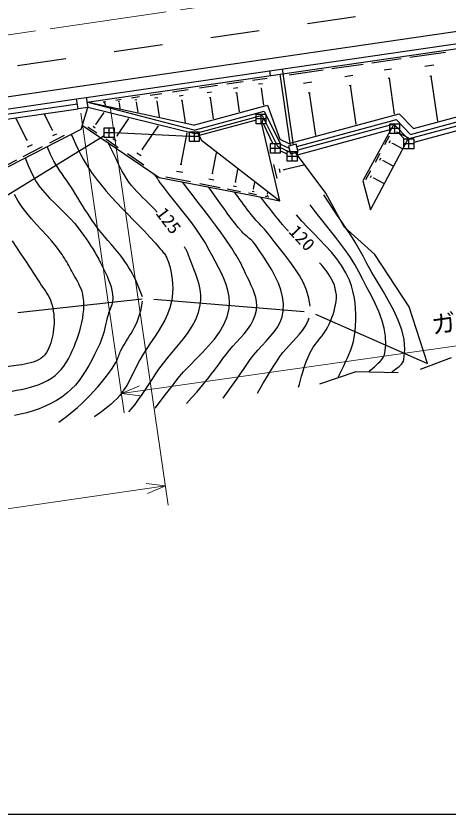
# Model space of a CAD drawing. Units: millimetres, scale not verified. Extents: x 40000 to 680000, y 20000 to 380000.
# Drawn here: x 103858 to 148112, y 205000 to 286752 of the extents above; entities that cross this region are included whole.
import ezdxf
from ezdxf.enums import TextEntityAlignment as Align

# ---------------------------------------------------------------- set-up
doc = ezdxf.new("R2010")
doc.units = ezdxf.units.MM
doc.header["$LTSCALE"] = 1000
doc.linetypes.add('CHAIN', pattern=[18.5, 12, -1.5, 3.5, -1.5])
for name, color, linetype, lineweight in [('M-BGD', 7, 'Continuous', 25), ('M-BMK', 2, 'CHAIN', 13), ('M-BMK-ROW', 30, 'Continuous', 25), ('M-STR-HTXT', 7, 'Continuous', 13), ('M-TTL-BAND', 7, 'Continuous', 25)]:
    doc.layers.add(name, color=color, linetype=linetype, lineweight=lineweight)
doc.styles.add('ＭＳ ゴシック', font='')
doc.styles.get('ＭＳ ゴシック').set_extended_font_data('MS Gothic')

msp = doc.modelspace()

# ---------------------------------------------------------------- linework, layer by layer
at = {"layer": 'M-BGD'}
for p, q in [((70901, 273815), (156563, 286289)), ((133701, 285992), (138649, 286712)), ((111060, 278400), (156743, 285052)), ((111132, 277905), (156815, 284557)), ((123806, 284551), (128754, 285271)), ((113910, 283110), (118858, 283830)), ((144194, 282518), (147857, 283051)), ((104014, 281669), (108962, 282389)), ((140322, 281954), (143294, 282386)), ((132282, 273533), (131147, 281325)), ((136209, 281355), (139429, 281824)), ((141566, 281224), (142309, 281332)), ((145728, 281619), (146643, 281752)), ((129933, 280643), (129861, 281138)), ((131990, 273454), (130922, 280787)), ((131843, 280719), (135324, 281226)), ((137557, 280565), (138362, 280682)), ((146231, 280570), (146460, 280603)), ((146346, 280587), (147017, 275976)), ((122652, 279381), (124508, 279651)), ((125442, 279787), (127131, 280033)), ((128070, 280170), (129601, 280393)), ((128711, 279794), (129094, 279850)), ((133301, 279865), (134171, 279991)), ((138000, 279643), (138201, 279672)), ((138100, 279658), (138685, 275641)), ((141975, 280373), (142160, 280400)), ((142068, 280387), (142604, 276700)), ((117591, 278644), (118787, 278818)), ((119888, 278978), (121512, 279215)), ((123429, 278925), (123893, 278993)), ((126149, 279373), (126571, 279434)), ((126381, 278889), (126487, 278904)), ((126434, 278897), (126720, 276931)), ((128921, 279355), (129017, 279369)), ((128969, 279362), (129225, 277608)), ((133779, 278868), (133997, 278900)), ((133888, 278884), (134524, 274516)), ((71081, 272578), (110070, 278256)), ((110070, 278256), (111060, 278400)), ((110217, 277247), (110070, 278256)), ((111060, 278400), (111204, 277410)), ((112777, 277943), (113078, 277987)), ((114096, 278135), (114642, 278214)), ((114324, 278001), (114461, 278021)), ((115682, 278366), (116523, 278488)), ((116034, 278159), (116245, 278190)), ((118092, 278350), (118391, 278394)), ((118256, 278008), (118331, 278018)), ((118294, 278013), (118527, 276413)), ((120568, 278580), (120974, 278639)), ((120791, 278115), (120892, 278130)), ((120842, 278122), (121173, 275844)), ((123684, 278394), (123800, 278411)), ((123742, 278402), (124061, 276212)), ((71156, 272064), (110145, 277741)), ((71228, 271569), (110217, 277247)), ((111207, 277391), (110217, 277247)), ((110520, 275169), (111207, 277391)), ((122039, 275562), (111132, 277905)), ((122111, 275068), (111132, 277905)), ((122166, 274691), (111207, 277391)), ((112903, 277869), (112979, 277880)), ((112945, 277783), (112963, 277786)), ((112954, 277784), (112980, 277604)), ((114399, 277844), (114433, 277849)), ((114416, 277847), (114499, 277278)), ((116150, 277918), (116202, 277926)), ((116176, 277922), (116327, 276885)), ((122039, 275562), (129633, 277615)), ((129633, 277615), (130883, 274120)), ((107602, 275049), (106780, 276650)), ((112055, 275649), (112888, 276880)), ((122111, 275068), (129284, 277007)), ((129080, 276561), (122166, 274691)), ((129080, 276561), (130628, 273428)), ((129284, 277007), (130955, 273625)), ((131817, 273681), (143121, 276737)), ((143121, 276737), (144591, 275217)), ((144591, 275217), (150694, 276867)), ((104988, 274057), (103873, 276227)), ((110637, 275550), (118535, 270207)), ((112026, 275669), (112084, 275629)), ((114212, 274488), (115410, 276259)), ((116803, 273093), (118440, 275512)), ((129057, 275689), (129228, 276261)), ((130898, 267798), (129057, 275689)), ((132617, 273383), (142448, 276041)), ((142546, 275677), (132716, 273019)), ((142546, 275677), (139392, 269857)), ((142448, 276041), (142795, 276135)), ((142546, 275677), (144027, 274160)), ((142795, 276135), (144271, 274617)), ((144027, 274160), (150375, 275876)), ((144271, 274617), (150277, 276240)), ((96676, 268058), (110520, 275169)), ((107555, 275024), (107650, 275073)), ((107647, 274495), (108027, 274690)), ((111209, 275404), (112143, 274773)), ((111749, 275448), (111982, 275290)), ((120772, 271563), (121398, 274778)), ((122462, 274771), (122855, 274037)), ((142834, 274881), (144051, 274278)), ((104926, 274025), (105050, 274089)), ((107311, 273746), (108831, 274527)), ((113057, 274154), (114332, 273292)), ((113794, 274213), (114113, 273998)), ((114172, 274515), (114252, 274461)), ((122855, 274037), (130898, 267798)), ((130883, 274120), (131817, 273681)), ((140158, 266898), (144028, 274160)), ((141632, 273569), (142117, 274464)), ((142082, 273759), (142203, 273983)), ((104608, 272358), (106591, 273376)), ((105046, 273335), (105542, 273589)), ((116751, 273128), (116856, 273057)), ((130628, 273428), (131943, 272810)), ((130955, 273625), (131835, 273211)), ((142396, 273697), (142426, 273753)), ((142411, 273725), (143398, 273191)), ((115278, 272652), (116962, 271513)), ((116251, 272730), (116672, 272445)), ((123981, 270644), (124389, 272734)), ((135607, 268605), (132501, 272764)), ((140667, 271790), (141156, 272691)), ((101403, 270711), (103935, 272012)), ((120692, 271579), (120852, 271548)), ((130243, 271541), (130577, 270090)), ((131280, 271016), (133339, 271489)), ((141121, 271981), (141243, 272207)), ((141437, 271919), (141468, 271976)), ((141452, 271947), (142448, 271408)), ((120304, 270860), (120942, 270736)), ((123916, 270656), (124046, 270631)), ((126343, 269744), (126593, 271024)), ((130804, 271097), (130887, 270734)), ((131270, 271061), (131291, 270970)), ((139699, 270004), (140192, 270912)), ((118535, 270207), (129559, 268083)), ((119198, 270281), (121749, 269784)), ((123600, 270071), (124120, 269970)), ((139392, 269857), (140158, 266898)), ((140156, 270197), (140279, 270424)), ((140475, 270135), (140506, 270191)), ((140490, 270163), (141494, 269619)), ((122700, 269599), (124777, 269194)), ((125497, 269054), (126869, 268787)), ((126092, 269366), (126435, 269299)), ((126300, 269752), (126386, 269736)), ((128159, 269048), (128210, 269038)), ((128185, 269043), (128311, 269692)), ((127678, 268630), (128500, 268469)), ((128034, 268816), (128239, 268776)), ((129377, 268298), (129771, 268222)), ((129548, 268388), (129646, 268368)), ((129608, 268498), (129632, 268494)), ((129620, 268496), (129651, 268653)), ((137478, 265167), (135607, 268605)), ((129559, 268083), (130898, 267798)), ((140611, 262326), (137478, 265167)), ((144131, 256958), (140611, 262326)), ((116773, 257733), (104044, 256340)), ((117967, 257749), (133392, 256483)), ((146008, 251163), (144131, 256958)), ((134539, 256193), (146008, 251163)), ((148445, 251717), (145243, 250535)), ((138668, 250304), (134963, 249038)), ((142992, 250207), (138668, 250304))]:
    msp.add_line(p, q, dxfattribs=at)
for points in [[(109506, 274649), (109705, 274195), (109949, 273661), (110205, 273133), (110471, 272610), (110750, 272094), (111041, 271586), (111221, 271291), (111409, 271002), (111604, 270718), (111806, 270438), (112013, 270161), (112224, 269888), (112440, 269617), (112658, 269349), (112878, 269082), (113099, 268817), (113628, 268203), (114175, 267604), (114734, 267016), (115302, 266435), (115873, 265858), (116444, 265281), (117010, 264700), (117568, 264110), (118112, 263509), (118638, 262892), (118714, 262803), (118791, 262714), (118869, 262625), (118946, 262535), (119021, 262444), (119093, 262352), (119160, 262256), (119222, 262158), (119277, 262056), (119323, 261949), (119473, 261526), (119603, 261093), (119713, 260651), (119799, 260204), (119863, 259752), (119902, 259299), (119914, 258845), (119900, 258393), (119858, 257945), (119786, 257503), (119618, 256849), (119386, 256219), (119100, 255607), (118773, 255010), (118416, 254424), (118038, 253846), (117652, 253271), (117269, 252695), (116899, 252115), (116554, 251526), (116356, 251156), (116166, 250781), (115980, 250403), (115794, 250025), (115606, 249649), (115410, 249277), (115205, 248912), (114986, 248557), (114749, 248214), (114492, 247886), (114212, 247573), (113914, 247277), (113601, 246996), (113277, 246727), (112944, 246467), (112605, 246213), (112262, 245963), (111920, 245713), (111868, 245675)], [(116804, 257992), (116687, 258337), (116560, 258678), (116423, 259016), (116276, 259350), (116121, 259681), (115958, 260008), (115787, 260331), (115609, 260650), (115425, 260964), (115235, 261275), (114943, 261715), (114631, 262141), (114304, 262556), (113966, 262963), (113621, 263365), (113273, 263765), (112927, 264166), (112587, 264572), (112256, 264986), (111940, 265409), (111677, 265786), (111420, 266167), (111168, 266552), (110921, 266939), (110677, 267329), (110435, 267721), (110194, 268113), (109953, 268504), (109710, 268895), (109465, 269284), (109252, 269610), (109032, 269931), (108807, 270251), (108581, 270570), (108358, 270890), (108140, 271213), (107931, 271541), (107734, 271875), (107553, 272217), (107390, 272569), (107090, 273319), (107063, 273394)], [(118319, 266667), (118033, 266977), (117737, 267278), (117436, 267576), (117133, 267870), (116829, 268165), (116530, 268463), (116237, 268767), (115954, 269078), (115684, 269400), (115429, 269736), (115175, 270111), (114938, 270496), (114716, 270891), (114505, 271293), (114303, 271700), (114106, 272110), (113910, 272521), (113714, 272932), (113513, 273340), (113306, 273744)], [(104799, 272231), (105098, 271426), (105573, 270394), (105935, 269769), (106352, 269183), (106814, 268627), (107308, 268093), (107824, 267574), (108350, 267061), (108876, 266547), (109389, 266023), (109878, 265481), (110333, 264915), (110575, 264586), (110814, 264256), (111049, 263922), (111280, 263584), (111505, 263243), (111723, 262898), (111934, 262549), (112137, 262195), (112330, 261837), (112514, 261473), (112683, 261129), (112855, 260783), (113025, 260434), (113189, 260082), (113342, 259726), (113480, 259367), (113597, 259003), (113690, 258635), (113754, 258262), (113785, 257884), (113780, 257704), (113757, 257526), (113718, 257350), (113667, 257176), (113607, 257002), (113542, 256830), (113474, 256657), (113408, 256485), (113345, 256312), (113290, 256138), (113209, 255839), (113134, 255539), (113062, 255236), (112991, 254934), (112918, 254632), (112841, 254332), (112756, 254035), (112662, 253741), (112555, 253452), (112434, 253169), (112175, 252614), (111908, 252058), (111628, 251505), (111334, 250959), (111021, 250425), (110687, 249909), (110328, 249414), (109940, 248945), (109521, 248507), (109067, 248105), (108549, 247717), (108003, 247364), (107433, 247047), (106841, 246765), (106233, 246515), (105610, 246297), (104977, 246110), (104338, 245953), (103695, 245824)], [(118114, 246584), (118449, 247009), (118950, 247658), (119447, 248310), (119944, 248960), (120447, 249604), (121028, 250290), (121656, 250961), (122307, 251625), (122960, 252290), (123593, 252964), (124184, 253657), (124711, 254377), (125153, 255132), (125488, 255930), (125693, 256780), (125739, 257405), (125695, 258026), (125574, 258642), (125388, 259253), (125151, 259858), (124875, 260457), (124573, 261049), (124259, 261633), (123944, 262209), (123641, 262776), (123220, 263535), (122761, 264270), (122271, 264986), (121757, 265686), (121225, 266377), (120683, 267060), (120136, 267741), (119593, 268424), (119059, 269113), (118541, 269812), (118486, 269887), (118432, 269963), (118378, 270038), (118324, 270114), (118270, 270190), (118216, 270265), (118162, 270341), (118108, 270417), (118054, 270493), (118000, 270569)], [(121324, 247052), (121845, 247622), (122372, 248219), (122686, 248587), (122995, 248960), (123300, 249337), (123600, 249717), (123897, 250100), (124191, 250485), (124483, 250873), (124772, 251262), (125059, 251652), (125346, 252043), (125692, 252485), (126066, 252917), (126455, 253345), (126846, 253773), (127225, 254206), (127580, 254650), (127897, 255108), (128163, 255586), (128366, 256089), (128491, 256622), (128523, 257052), (128494, 257479), (128414, 257903), (128293, 258324), (128138, 258742), (127959, 259157), (127766, 259569), (127566, 259977), (127370, 260382), (127186, 260783), (127070, 261035), (126947, 261284), (126818, 261530), (126684, 261774), (126544, 262014), (126400, 262253), (126253, 262489), (126103, 262724), (125952, 262957), (125799, 263190), (125342, 263869), (124870, 264538), (124388, 265200), (123896, 265855), (123399, 266506), (122897, 267154), (122394, 267801), (121892, 268448), (121392, 269098), (120899, 269752)], [(125064, 247597), (125414, 248062), (125770, 248553), (126120, 249050), (126465, 249549), (126807, 250051), (127149, 250553), (127493, 251054), (127839, 251553), (128210, 252037), (128617, 252509), (129045, 252974), (129477, 253438), (129897, 253907), (130288, 254387), (130635, 254882), (130920, 255401), (131127, 255947), (131240, 256528), (131257, 257256), (131170, 257975), (130993, 258686), (130739, 259385), (130423, 260073), (130057, 260749), (129657, 261411), (129235, 262059), (128806, 262691), (128384, 263307), (128268, 263462), (128140, 263606), (128004, 263742), (127860, 263873), (127713, 264000), (127563, 264126), (127414, 264252), (127268, 264381), (127128, 264516), (126995, 264657), (126624, 265092), (126264, 265537), (125915, 265989), (125573, 266448), (125237, 266912), (124904, 267378), (124572, 267846), (124240, 268312), (123905, 268777), (123566, 269238)], [(103460, 248327), (103925, 248405), (104395, 248493), (104864, 248595), (105330, 248713), (105789, 248851), (106238, 249010), (106673, 249196), (107092, 249409), (107490, 249655), (107865, 249935), (108188, 250228), (108484, 250548), (108755, 250893), (109003, 251257), (109230, 251639), (109438, 252035), (109630, 252440), (109806, 252851), (109969, 253265), (110121, 253678), (110263, 254089), (110393, 254507), (110509, 254930), (110610, 255359), (110692, 255790), (110754, 256224), (110794, 256659), (110808, 257093), (110796, 257526), (110753, 257957), (110702, 258239), (110626, 258516), (110529, 258786), (110416, 259052), (110290, 259315), (110154, 259574), (110012, 259831), (109869, 260087), (109727, 260343), (109591, 260599), (109489, 260793), (109385, 260987), (109278, 261179), (109169, 261370), (109058, 261560), (108944, 261748), (108827, 261935), (108709, 262120), (108587, 262303), (108463, 262485), (108008, 263099), (107521, 263692), (107011, 264269), (106490, 264838), (105968, 265405), (105454, 265977), (104959, 266562), (104493, 267165), (104067, 267794), (103691, 268456)], [(133985, 257031), (133864, 257855), (133630, 258648), (133302, 259413), (132895, 260156), (132427, 260879), (131916, 261586), (131379, 262281), (130833, 262969), (130295, 263651), (129784, 264334), (129634, 264531), (129477, 264721), (129314, 264907), (129146, 265089), (128975, 265269), (128803, 265447), (128631, 265627), (128462, 265808), (128296, 265992), (128136, 266181), (127938, 266429), (127742, 266679), (127550, 266932), (127360, 267186), (127172, 267442), (126985, 267699), (126798, 267956), (126611, 268212), (126423, 268469), (126234, 268724)], [(131784, 264666), (131722, 264734), (131660, 264802), (131600, 264871), (131539, 264940), (131479, 265009), (131420, 265079), (131360, 265149), (131301, 265220), (131242, 265290), (131184, 265361), (130951, 265642), (130720, 265925), (130491, 266209), (130263, 266494), (130036, 266780), (129809, 267066), (129582, 267352), (129356, 267638), (129128, 267924), (128901, 268210)], [(142308, 250222), (142445, 250350), (142594, 250472), (142751, 250590), (142910, 250706), (143065, 250825), (143211, 250948), (143342, 251080), (143453, 251221), (143538, 251377), (143592, 251548), (143700, 252578), (143621, 253597), (143384, 254605), (143019, 255604), (142555, 256593), (142024, 257573), (141454, 258545), (140874, 259508), (140316, 260464), (139808, 261412), (139423, 262147), (139013, 262869), (138584, 263579), (138140, 264281), (137684, 264976), (137220, 265668), (136755, 266358), (136290, 267048), (135831, 267742), (135382, 268441)], [(139994, 250274), (140170, 250464), (140363, 250646), (140564, 250823), (140768, 251000), (140968, 251179), (141155, 251363), (141325, 251556), (141468, 251762), (141580, 251983), (141651, 252223), (141750, 253080), (141716, 253936), (141570, 254788), (141330, 255636), (141014, 256477), (140642, 257311), (140232, 258135), (139803, 258949), (139374, 259749), (138963, 260536), (138557, 261280), (138112, 262000), (137636, 262701), (137134, 263387), (136615, 264062), (136084, 264729), (135548, 265394), (135015, 266061), (134491, 266732), (133982, 267414)], [(136867, 249688), (137040, 250101), (137228, 250509), (137423, 250916), (137620, 251322), (137813, 251729), (137996, 252139), (138164, 252553), (138309, 252973), (138427, 253400), (138511, 253836), (138586, 254421), (138640, 255012), (138668, 255607), (138671, 256205), (138645, 256801), (138589, 257394), (138501, 257981), (138377, 258558), (138217, 259124), (138019, 259676), (137654, 260452), (137215, 261185), (136713, 261881), (136163, 262548), (135578, 263194), (134970, 263828), (134353, 264456), (133741, 265087), (133147, 265728), (132583, 266388)], [(103473, 263719), (103921, 263037), (104373, 262358), (104826, 261679), (105277, 260999), (105720, 260315), (106153, 259624), (106292, 259406), (106439, 259191), (106589, 258978), (106740, 258764), (106888, 258550), (107031, 258333), (107164, 258112), (107285, 257885), (107390, 257651), (107477, 257409), (107560, 257115), (107628, 256815), (107682, 256512), (107721, 256205), (107746, 255897), (107757, 255587), (107755, 255278), (107738, 254970), (107708, 254664), (107665, 254360), (107618, 254091), (107565, 253817), (107502, 253543), (107429, 253272), (107342, 253005), (107240, 252747), (107121, 252501), (106982, 252268), (106821, 252052), (106636, 251856), (106411, 251673), (106167, 251520), (105905, 251394), (105630, 251290), (105344, 251205), (105051, 251135), (104753, 251077), (104454, 251026), (104157, 250980), (103866, 250933), (102875, 250802)], [(115428, 246193), (115666, 246468), (116051, 246954), (116421, 247454), (116777, 247965), (117125, 248482), (117468, 249005), (117809, 249528), (118152, 250049), (118500, 250565), (118965, 251202), (119466, 251827), (119984, 252447), (120504, 253068), (121010, 253695), (121484, 254335), (121910, 254993), (122272, 255676), (122554, 256391), (122739, 257141), (122794, 257671), (122784, 258201), (122719, 258731), (122608, 259259), (122460, 259786), (122284, 260310), (122089, 260830), (121884, 261346), (121679, 261857), (121482, 262363), (121451, 262443), (121420, 262522), (121387, 262602), (121352, 262680), (121314, 262758), (121275, 262834), (121232, 262908), (121187, 262980), (121138, 263050), (121085, 263117)], [(132798, 248723), (132892, 249044), (133005, 249445), (133118, 249847), (133232, 250248), (133351, 250646), (133479, 251042), (133618, 251432), (133772, 251817), (133944, 252195), (134117, 252516), (134314, 252824), (134528, 253122), (134752, 253415), (134981, 253705), (135208, 253995), (135426, 254290), (135630, 254593), (135814, 254907), (135970, 255236), (136097, 255547), (136220, 255865), (136335, 256187), (136439, 256514), (136528, 256843), (136599, 257175), (136649, 257508), (136674, 257841), (136671, 258174), (136636, 258505), (136566, 258838), (136466, 259163), (136337, 259480), (136185, 259789), (136012, 260090), (135822, 260383), (135618, 260669), (135404, 260945), (135183, 261214), (134959, 261475)], [(108242, 245147), (108261, 245159), (108655, 245439), (109042, 245729), (109421, 246029), (109792, 246338), (110155, 246655), (110592, 247055), (111021, 247466), (111439, 247888), (111848, 248320), (112244, 248763), (112628, 249217), (112999, 249681), (113355, 250156), (113695, 250642), (114019, 251137), (114093, 251264), (114159, 251395), (114220, 251529), (114276, 251665), (114329, 251803), (114381, 251941), (114433, 252080), (114487, 252217), (114545, 252353), (114608, 252486), (114764, 252785), (114932, 253078), (115106, 253367), (115285, 253654), (115465, 253941), (115642, 254229), (115813, 254519), (115976, 254814), (116127, 255114), (116262, 255422), (116343, 255628), (116420, 255835), (116491, 256045), (116558, 256256), (116619, 256470), (116673, 256684), (116722, 256900), (116763, 257117), (116798, 257335), (116824, 257554)], [(128582, 248109), (128865, 248593), (129190, 249147), (129519, 249700), (129852, 250250), (130190, 250797), (130537, 251338), (130893, 251873), (131190, 252275), (131518, 252660), (131865, 253035), (132219, 253405), (132570, 253776), (132906, 254153), (133218, 254543), (133493, 254951), (133721, 255383), (133890, 255845)]]:
    msp.add_lwpolyline(points, dxfattribs=at)
msp.add_lwpolyline([(131993, 272626), (132765, 272835), (132556, 273608), (131784, 273399)], close=True, dxfattribs=at)
at = {"layer": 'M-BMK'}
msp.add_line((70742, 280108), (155663, 292474), dxfattribs=at)
at = {"layer": 'M-BMK-ROW'}
for p, q in [((160116, 277998), (144592, 273792)), ((128467, 275704), (128467, 276704)), ((128467, 276704), (129467, 276704)), ((128967, 275704), (128967, 276704)), ((129467, 276704), (129467, 275704)), ((128467, 276071), (122637, 274523)), ((129467, 276204), (128467, 276204)), ((129467, 275704), (128467, 275704)), ((130177, 273681), (129207, 275704)), ((142152, 274715), (142152, 275715)), ((142152, 275715), (143152, 275715)), ((142652, 274715), (142652, 275715)), ((143152, 275715), (143152, 274715)), ((112907, 274297), (112907, 275297)), ((112907, 275297), (113907, 275297)), ((113907, 274797), (112907, 274797)), ((113407, 274297), (113407, 275297)), ((113907, 275297), (113907, 274297)), ((121637, 274414), (113907, 274774)), ((121637, 273890), (121637, 274890)), ((121637, 274890), (122637, 274890)), ((122137, 273890), (122137, 274890)), ((122637, 274890), (122637, 273890)), ((142152, 275080), (132652, 272508)), ((143152, 275215), (142152, 275215)), ((143152, 274715), (142152, 274715)), ((143630, 274156), (143114, 274715)), ((112907, 274490), (93508, 262579)), ((113907, 274297), (112907, 274297)), ((122637, 274390), (121637, 274390)), ((122637, 273890), (121637, 273890)), ((143592, 273156), (143592, 274156)), ((143592, 274156), (144592, 274156)), ((144092, 273156), (144092, 274156)), ((144592, 274156), (144592, 273156)), ((129917, 272681), (129917, 273681)), ((129917, 273681), (130917, 273681)), ((130917, 273181), (129917, 273181)), ((130417, 272681), (130417, 273681)), ((130917, 273681), (130917, 272681)), ((144592, 273656), (143592, 273656)), ((144592, 273156), (143592, 273156)), ((130917, 272681), (129917, 272681)), ((131652, 272606), (130917, 272948)), ((131652, 271872), (131652, 272872)), ((131652, 272872), (132652, 272872)), ((132652, 272372), (131652, 272372)), ((132152, 271872), (132152, 272872)), ((132652, 272872), (132652, 271872)), ((132652, 271872), (131652, 271872))]:
    msp.add_line(p, q, dxfattribs=at)
at = {"layer": 'M-STR-HTXT'}
for p, q in [((113552, 277247), (119463, 236655)), ((110487, 276781), (114954, 246103)), ((114666, 248082), (193737, 259310)), ((116506, 248866), (114666, 248082)), ((114666, 248082), (116651, 247841)), ((119174, 238634), (117188, 238868)), ((76919, 232481), (119174, 238634)), ((117337, 237844), (119174, 238634))]:
    msp.add_line(p, q, dxfattribs=at)
at = {"layer": 'M-TTL-BAND'}
msp.add_line((40000, 205000), (579000, 205000), dxfattribs=at)

# ---------------------------------------------------------------- texts
at = {"layer": 'M-BGD', "style": 'ＭＳ ゴシック', "width": 1.05}
for s, rotation, p in [('125', 307.236, (117800, 266273)), ('120', 313.444, (131420, 264321))]:
    msp.add_text(s, height=1320, rotation=rotation, dxfattribs=at).set_placement(p, align=Align.BOTTOM_LEFT)
at = {"layer": 'M-STR-HTXT', "style": 'ＭＳ ゴシック'}
msp.add_text('ガ－ドレ－ル', height=1833, rotation=8.082, dxfattribs=at).set_placement((154061, 254686), align=Align.BOTTOM_CENTER)

doc.saveas('drawing.dxf')
